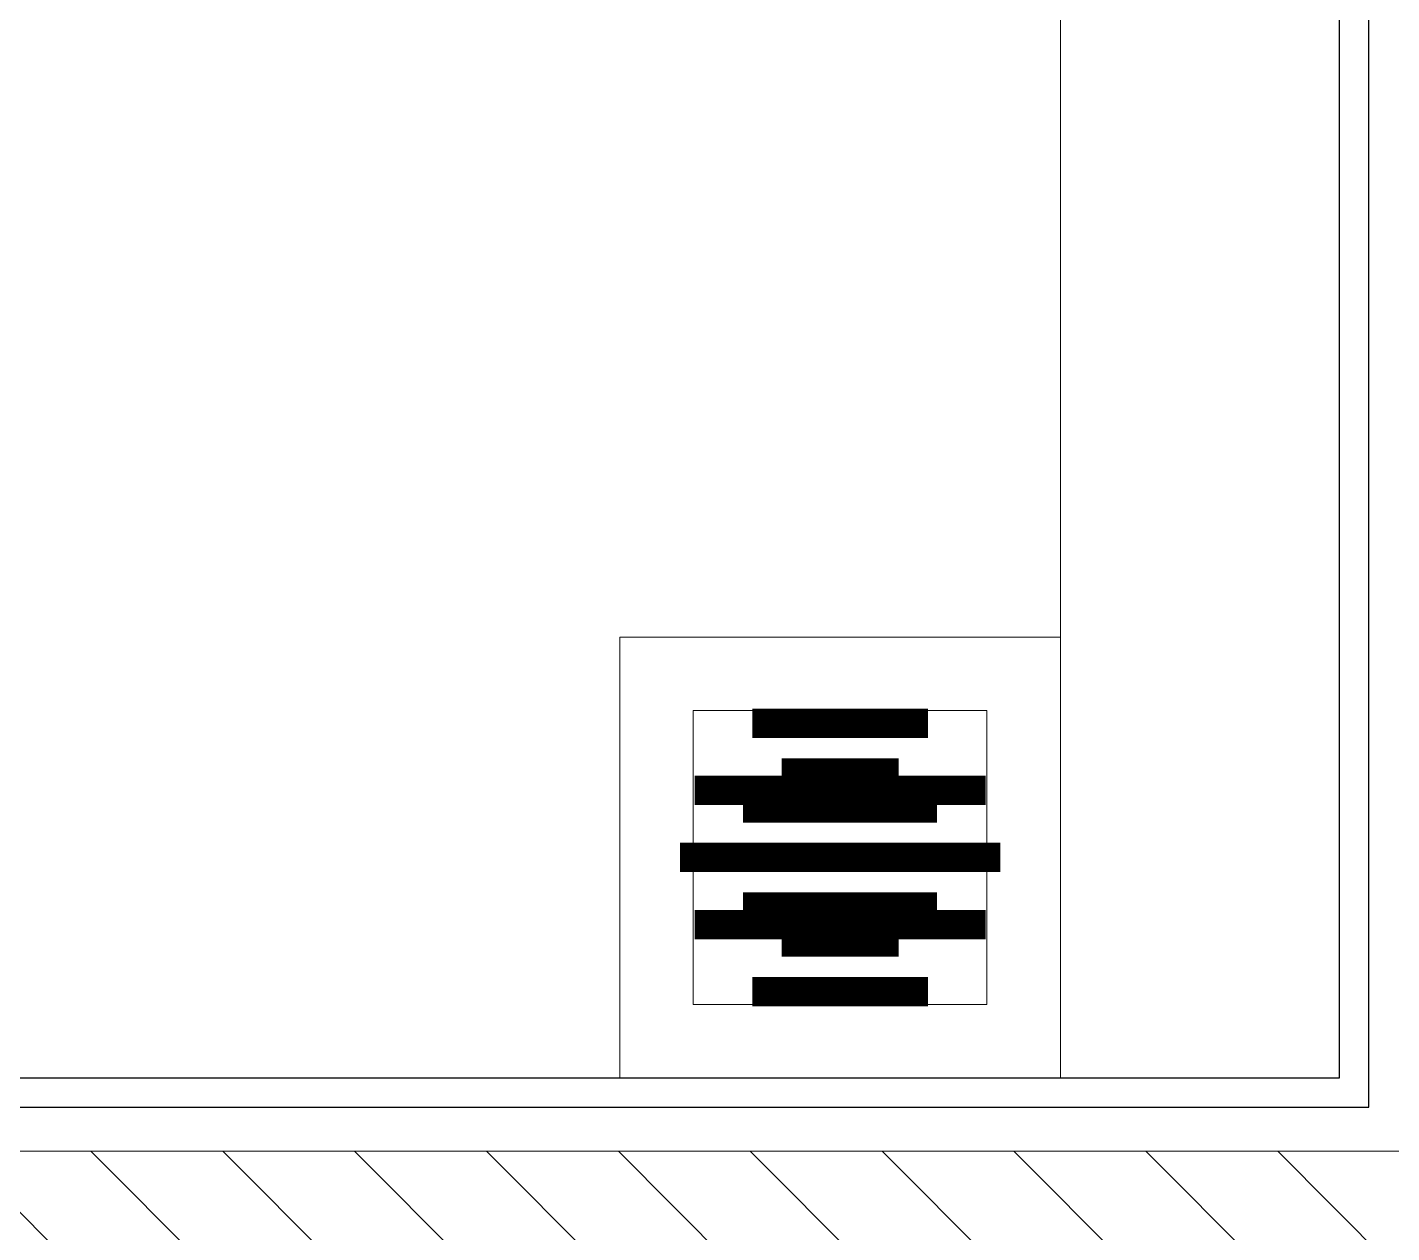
# Model space of a CAD drawing. Header units: millimetres. Extents: x -343543 to 400519, y -115663 to 104219.
# Drawn here: x -82743.3 to -82278.7, y 4427.3 to 4837.5 of the extents above; entities that cross this region are included whole.
import ezdxf

# ---------------------------------------------------------------- set-up
doc = ezdxf.new("R2010")
doc.units = ezdxf.units.MM
doc.layers.get('0').update_dxf_attribs({"color": 231, "lineweight": 0})
for name, color, linetype, lineweight in [('A-SYMBOLS', 10, 'Continuous', 13), ('XREF MAT BANG TUONG XAY$0$01.Xref _MB T1$0$A-FURN', 8, 'Continuous', 5), ('XREF MAT BANG TUONG XAY$0$01.Xref _MB T1$0$A-FURN @ 50', 8, 'Continuous', 5), ('XREF MAT BANG TUONG XAY$0$01.Xref _MB T1$0$A-FURN @ 75', 8, 'Continuous', 5), ('XREF MAT BANG TUONG XAY$0$01.Xref _MB T1$0$A-TEXT', 8, 'Continuous', 25), ('XREF MAT BANG TUONG XAY$0$A-WALL-INT', 8, 'Continuous', 9)]:
    doc.layers.add(name, color=color, linetype=linetype, lineweight=lineweight)
for name, color, linetype in [('XREF MAT BANG TUONG XAY$0$A-FNSH', 8, 'Continuous'), ('XREF MAT BANG TUONG XAY$0$A-FURN', 8, 'Continuous'), ('XREF MAT BANG TUONG XAY$0$A-PATT', 8, 'Continuous')]:
    doc.layers.add(name, color=color, linetype=linetype)

# ---------------------------------------------------------------- blocks, each defined once
blk = doc.blocks.new('XREF MAT BANG TUONG XAY$0$01.Xref _MB T1$0$Drain')
at = {"color": 8}
blk.add_lwpolyline([(-1.2, -1.2), (1.2, -1.2), (1.2, 1.2), (-1.2, 1.2)], close=True, dxfattribs=at)
at = {"color": 8, "const_width": 0.16}
for points in [[(0, 0.873), (0, -0.873)], [(-0.3653, 0.793), (-0.3653, -0.793)], [(0.3653, 0.793), (0.3653, -0.793)], [(-0.7306, 0.478), (-0.7306, -0.478)], [(0.7306, 0.478), (0.7306, -0.478)]]:
    blk.add_lwpolyline(points, dxfattribs=at)
blk = doc.blocks.new('*U3473')
at = {"layer": 'XREF MAT BANG TUONG XAY$0$01.Xref _MB T1$0$A-FURN @ 50', "color": 8, "xscale": 41.66666666666719, "yscale": 41.66666666666719, "zscale": 41.66666666666719, "rotation": 90}
blk.add_blockref('XREF MAT BANG TUONG XAY$0$01.Xref _MB T1$0$Drain', (-405, 1555), dxfattribs=at)
at = {"layer": 'XREF MAT BANG TUONG XAY$0$01.Xref _MB T1$0$A-FURN @ 75', "color": 8, "xscale": 62.50000000000078, "yscale": 62.50000000000078, "zscale": 62.50000000000078, "rotation": 90}
blk.add_blockref('XREF MAT BANG TUONG XAY$0$01.Xref _MB T1$0$Drain', (-405, 1555), dxfattribs=at)
blk = doc.blocks.new('*U222')
at = {"layer": 'XREF MAT BANG TUONG XAY$0$A-PATT'}
h = blk.add_hatch(dxfattribs=at)
h.set_pattern_fill('ANSI31', color=8, scale=10)
h.set_pattern_definition([(45, (36996.79, -11178.564), (-22.45064, 22.45064), [])])
h.paths.add_polyline_path([(-38.7, 47.5), (1511.3, 47.5), (1511.3, -47.5), (-38.7, -47.5)])
at = {"layer": 'XREF MAT BANG TUONG XAY$0$A-WALL-INT', "color": 8}
blk.add_lwpolyline([(-38.7, 47.5), (1511.3, 47.5), (1511.3, -47.5), (-38.7, -47.5)], close=True, dxfattribs=at)
blk = doc.blocks.new('XREF MAT BANG TUONG XAY$0$01.Xref _MB T1$0$Phong tam')
at = {"layer": 'XREF MAT BANG TUONG XAY$0$01.Xref _MB T1$0$A-FURN', "color": 8, "elevation": 0}
blk.add_lwpolyline([(-330, 2460), (-235, 2460), (-235, 1480), (-330, 1480)], close=True, dxfattribs=at)
at = {"layer": 'XREF MAT BANG TUONG XAY$0$01.Xref _MB T1$0$A-FURN', "linetype": 'Continuous'}
blk.add_blockref('*U3473', (0, 0), dxfattribs=at)
at = {"layer": 'XREF MAT BANG TUONG XAY$0$A-FURN', "color": 8, "xscale": -1, "rotation": 180}
blk.add_blockref('*U222', (-1721.3, 1407.5), dxfattribs=at)
blk = doc.blocks.new('01.Xref _MB T1')
at = {"layer": 'XREF MAT BANG TUONG XAY$0$01.Xref _MB T1$0$A-TEXT', "color": 8}
blk.add_blockref('XREF MAT BANG TUONG XAY$0$01.Xref _MB T1$0$Phong tam', (8605.00011, 2999.99999), dxfattribs=at)
at = {"layer": 'XREF MAT BANG TUONG XAY$0$A-FNSH', "color": 8}
for points in [[(6820.00011, 4134.99998), (6820.00011, 4479.99998), (8370.00011, 4480.00014), (8370.00011, 5459.99999), (7175.00045, 5459.99999), (7175.00045, 5604.99999), (8370.00011, 5604.99999), (8370.00011, 6584.99999), (7175.00011, 6584.99999), (7175.00011, 6729.99999), (8370.00011, 6729.99999), (8370.00011, 7709.99999), (7175.0007, 7709.99999), (7175.0007, 7854.99999), (8370.00011, 7854.99999), (8370.00011, 8834.99999), (7175.00074, 8834.99999), (7175.00074, 8979.99999), (8369.99998, 8980.00015), (8369.99087, 9964.99999), (7025.00011, 9964.99999), (7025.00011, 10224.99999), (8379.98706, 10224.99999)], [(6830.00011, 4144.99998), (6830.00011, 4469.99998), (8380.00011, 4470.00014), (8380.00011, 5469.99999), (7185.00045, 5469.99999), (7185.00045, 5594.99999), (8380.00011, 5594.99999), (8380.00011, 6594.99999), (7185.00011, 6594.99999), (7185.00011, 6719.99999), (8380.00011, 6719.99999), (8380.00011, 7719.99999), (7185.0007, 7719.99999), (7185.0007, 7844.99999), (8380.00011, 7844.99999), (8380.00011, 8844.99999), (7185.00074, 8844.99999), (7185.00074, 8969.99999), (8380.00007, 8970.00015), (8379.99078, 9974.99999), (7035.00011, 9974.99999), (7035.00011, 10214.99999), (8379.98522, 10214.99999)]]:
    blk.add_lwpolyline(points, dxfattribs=at)

msp = doc.modelspace()

# ---------------------------------------------------------------- block references
at = {"layer": 'A-SYMBOLS'}
msp.add_blockref('01.Xref _MB T1', (-90666.54, 0), dxfattribs=at)

doc.saveas('drawing.dxf')
